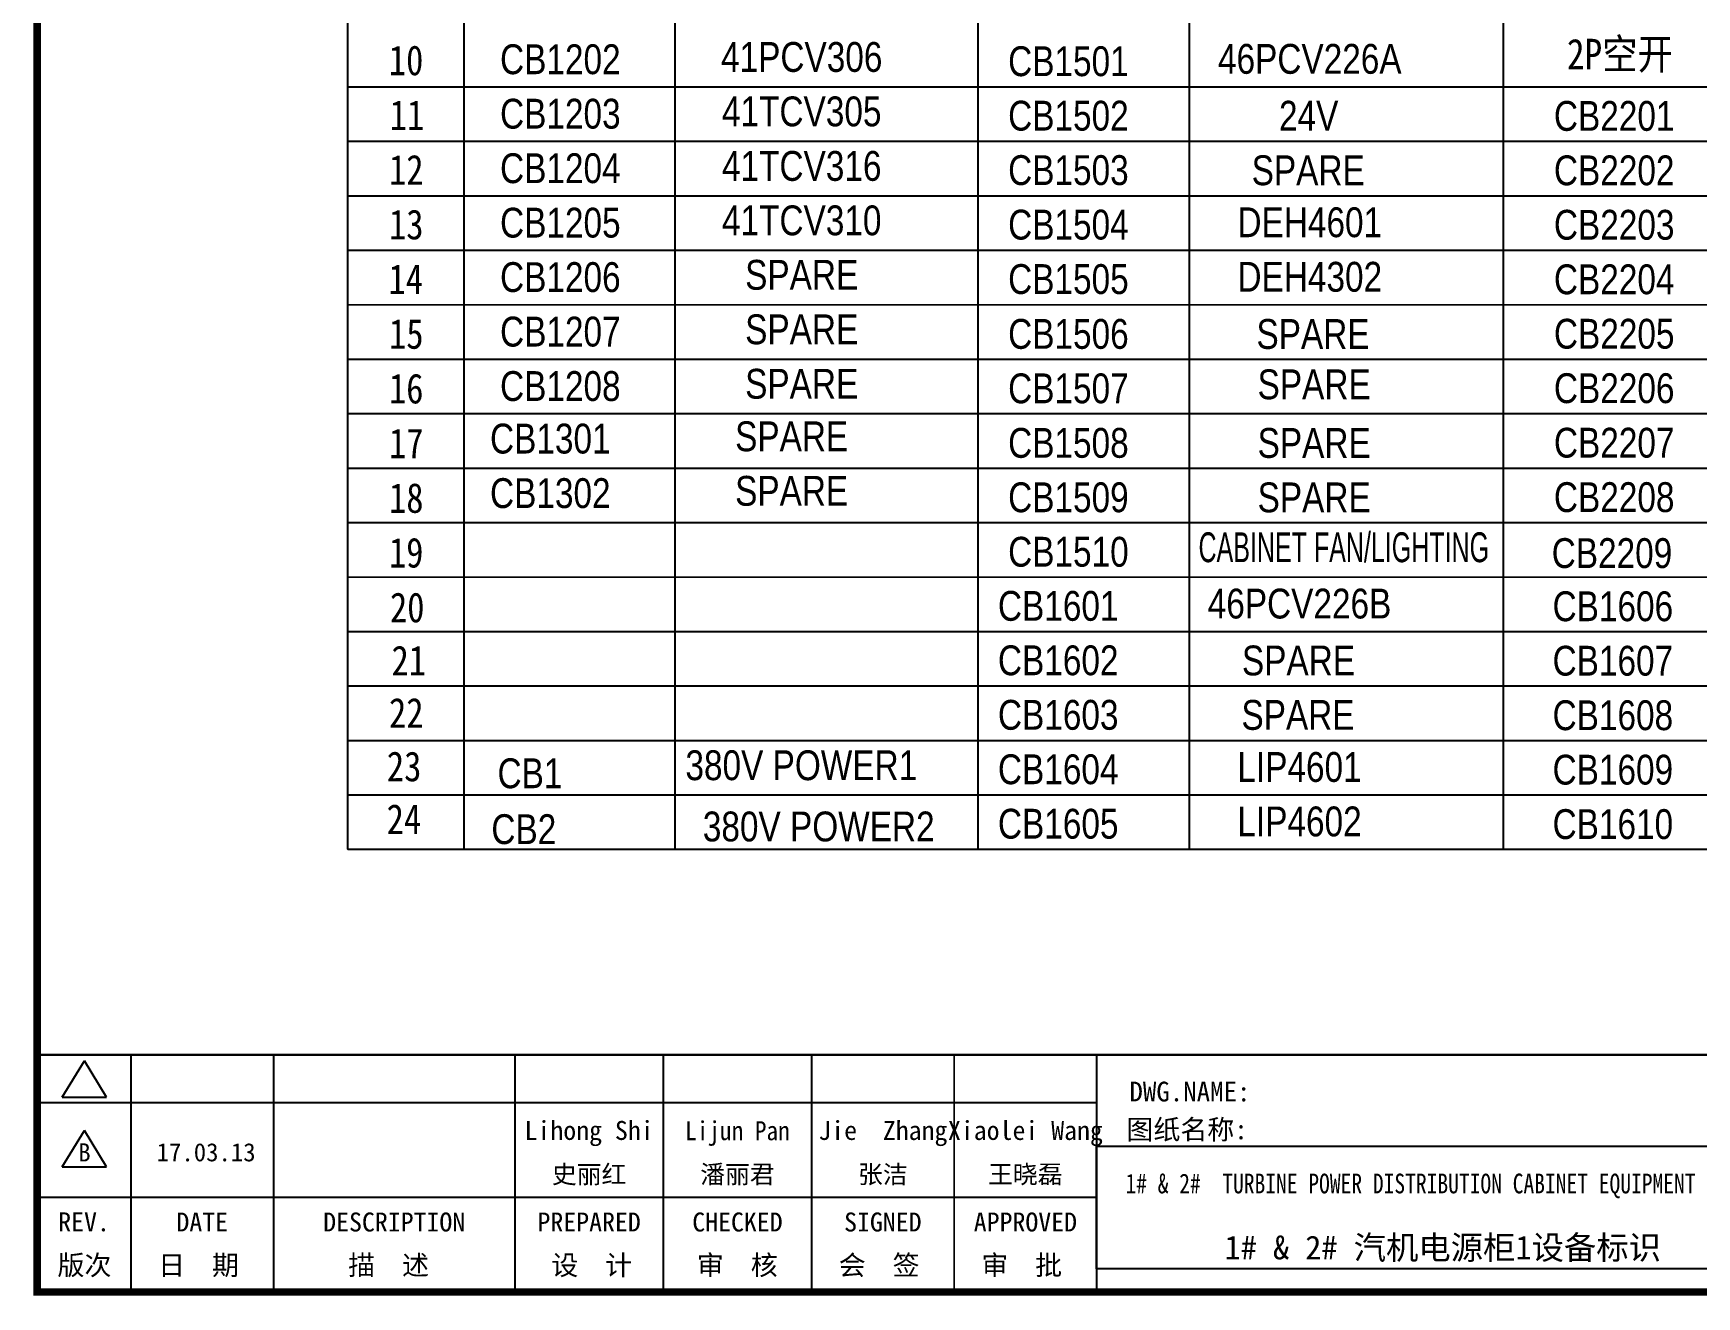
# Model space of a CAD drawing. Extents: x 81444 to 119867, y -54816 to -29062.
# Drawn here: x 115661 to 117765, y -41300 to -39701 of the extents above; entities that cross this region are included whole.
import ezdxf
from ezdxf.enums import TextEntityAlignment as Align

# ---------------------------------------------------------------- set-up
doc = ezdxf.new("R2010")
doc.units = 0
doc.header["$LTSCALE"] = 100
doc.header["$MEASUREMENT"] = 0
for name, color, linetype in [('t', 1, 'Continuous'), ('YLT_GridLine', 7, 'Continuous'), ('YLT_GridText', 7, 'Continuous')]:
    doc.layers.add(name, color=color, linetype=linetype)
doc.layers.add('细实线', color=7, linetype='Continuous', lineweight=20)
doc.styles.add('HZ', font='arial.ttf', dxfattribs={"width": 0.7})
doc.styles.get("Standard").update_dxf_attribs({"font": ''})
doc.styles.add('YLT_Grid', font='', dxfattribs={"width": 0.85})
doc.styles.get('Standard').set_extended_font_data('SimSun')
doc.styles.get('YLT_Grid').set_extended_font_data('宋体')

# ---------------------------------------------------------------- blocks, each defined once
blk = doc.blocks.new('空开标识')
at = {"layer": 'YLT_GridText', "style": 'YLT_Grid', "width": 0.85}
blk.add_attdef('A路1', text='', height=28, dxfattribs=at).set_placement((38.7, 3.5), align=Align.CENTER)
blk = doc.blocks.new('空开12')
at = {"layer": 'YLT_GridText', "style": 'YLT_Grid', "width": 0.8}
blk.add_attdef('KA1', text='', height=28, dxfattribs=at).set_placement((31.4, 0.8), align=Align.CENTER)
blk = doc.blocks.new('图框')
at = {"color": 7}
for p, q in [((0, -2911.6), (1340.2, -2911.6)), ((0, -3031.6), (1340.2, -3031.6))]:
    blk.add_line(p, q, dxfattribs=at)
at = {"color": 7, "const_width": 3}
blk.add_lwpolyline([(4115.6, -2851.6), (0, -2851.6)], dxfattribs=at)
at = {"layer": 't', "color": 7}
for p, q in [((31.9, -2905), (59.9, -2859.1)), ((87.8, -2905), (59.9, -2859.1)), ((31.9, -2905), (87.8, -2905)), ((31.9, -2993), (59.9, -2947.1)), ((87.8, -2993), (59.9, -2947.1)), ((31.9, -2993), (87.8, -2993))]:
    blk.add_line(p, q, dxfattribs=at)
at = {"layer": 't', "color": 7, "const_width": 9.62}
blk.add_lwpolyline([(4115.6, -3151.6), (4115.6, 0), (0, 0), (0, -3151.6)], close=True, dxfattribs=at)
at = {"layer": 't', "color": 7, "const_width": 2.4}
for points in [[(118.8, -2852.8), (118.8, -3151.6)], [(299.1, -2852.8), (299.1, -3151.6)], [(604.4, -2852.8), (604.4, -3156.4)], [(792, -2852.8), (792, -3156.4)], [(979.6, -2852.8), (979.6, -3156.4)], [(1159.9, -2852.8), (1159.9, -3156.4)], [(1340.2, -2852.8), (1340.2, -3156.4)]]:
    blk.add_lwpolyline(points, dxfattribs=at)
at = {"color": 7, "flags": 8}
for tag, p, height in [('DWG.NAME:', (1381.6, -2910.4), 25), ('PROJECTNAME:', (3125.5, -2912.8), 24), ('PROJECTNAME：', (3339.1, -2913.1), 25), ('DWG.NO.:', (3128.2, -3030.4), 24), ('图纸编号', (3315.4, -3052.4), 24), ('FILENO.:', (3128.7, -3106.1), 24), ('文档号', (3317.7, -3124.1), 24)]:
    blk.add_attdef(tag, p, '', height=height, dxfattribs=at)
for tag, height, p in [('RENLIU', 24, (698.2, -2950.4)), ('SHUFENWANG', 24, (885.8, -2950.4)), ('FANGHOU', 24, (1069.7, -2950.4)), ('DANDANLI', 24, (1250, -2950.4)), ('A', 23, (59.9, -2974.9)), ('设计时间', 23, (213.9, -2974.9)), ('刘仁', 23, (698.2, -3002.2)), ('王姝芬', 23, (885.8, -3002.2)), ('侯方', 23, (1069.7, -3002.2)), ('李丹丹', 23, (1250, -3002.2)), ('#10STATIONONTROLCABINETCOVER', 30, (1777.9, -3017.2)), ('PAGEXOFX', 24, (3953.7, -3039.1)), ('DESCRIPTION', 24, (451.7, -3063)), ('CHECKED', 24, (885.8, -3063)), ('SIGNED', 24, (1069.7, -3063)), ('APPROVED', 24, (1250, -3063)), ('REV.', 24, (59.4, -3063)), ('DATE', 24, (208.9, -3063)), ('PREPARED', 24, (698.2, -3063)), ('图纸名称', 30, (1777.9, -3094.7)), ('第几页共几页', 24, (3953.7, -3114.1))]:
    blk.add_attdef(tag, text='', height=height, dxfattribs=at).set_placement(p, align=Align.MIDDLE)
for tag, p in [('图纸名称:', (1377.8, -2965.9)), ('项目名称：', (3121.6, -2984.3)), ('项目名称：', (3325, -2984.3))]:
    blk.add_attdef(tag, text='', height=25, dxfattribs=at).set_placement(p, align=Align.BOTTOM_LEFT)
at = {"color": 7, "width": 0.8, "flags": 8}
blk.add_attdef('HANGZHOUHOLLYSYSAUTOMATIONCO.,LTD.', text='', height=24, dxfattribs=at).set_placement((2770.1, -3045.7), align=Align.MIDDLE)
at = {"layer": 't', "color": 7}
for s, p in [('版次', (59.9, -3117.6)), ('日  期', (204.2, -3117.6)), ('描  述', (444.5, -3117.6)), ('设  计', (701.5, -3117.6)), ('审  核', (885.6, -3117.6)), ('会  签', (1065, -3117.6)), ('审  批', (1245.3, -3117.6))]:
    blk.add_text(s, height=25, dxfattribs=at).set_placement(p, align=Align.MIDDLE_CENTER)

msp = doc.modelspace()

# ---------------------------------------------------------------- linework, layer by layer
at = {"color": 1}
msp.add_lwpolyline([(117005.8, -41109.2), (117858.4, -41109.2), (117858.4, -41264.2), (117005.8, -41264.2)], close=True, dxfattribs=at)
at = {"layer": 'YLT_GridLine', "color": 7, "lineweight": 25}
for p, q in [((116205.4, -38941), (116205.4, -40733.3)), ((116472.5, -38941), (116472.5, -40733.3)), ((116855.6, -38941), (116855.6, -40733.3)), ((117122.7, -38941), (117122.8, -40733.4)), ((117519.8, -38941), (117519.8, -40457.7)), ((117519.8, -38941), (117519.8, -40733.4)), ((116058.9, -39768.2), (119156.5, -39768.4)), ((116058.9, -39837.2), (119156.5, -39837.3)), ((116058.9, -39906.1), (119156.5, -39906.2)), ((116058.9, -39975), (119156.5, -39975.2)), ((116058.9, -40044), (119156.5, -40044.1)), ((116058.9, -40112.9), (119156.5, -40113.1)), ((116058.9, -40181.8), (119156.5, -40182)), ((116058.9, -40250.8), (119156.5, -40250.9)), ((116058.9, -40319.7), (119156.5, -40319.9)), ((116058.9, -40388.6), (119156.5, -40388.8)), ((116058.9, -40457.6), (119156.5, -40457.7)), ((116058.9, -40457.6), (119156.5, -40457.7)), ((116058.8, -40526.5), (119156.4, -40526.7)), ((116058.9, -40526.5), (119156.5, -40526.7)), ((116058.8, -40595.4), (119156.4, -40595.6)), ((116058.8, -40595.4), (119156.4, -40595.6)), ((116058.8, -40664.4), (119156.4, -40664.5)), ((116058.8, -40664.4), (119156.4, -40664.5)), ((116058.8, -40733.3), (119156.4, -40733.5))]:
    msp.add_line(p, q, dxfattribs=at)
msp.add_lwpolyline([(116058.9, -38941), (119156.5, -38941.2), (119156.5, -40733.5), (116058.9, -40733.3)], close=True, dxfattribs=at)

# ---------------------------------------------------------------- block references
at = {"color": 1}
ref = msp.add_blockref('图框', (115665.7, -38142), dxfattribs=at)
ref.add_attrib('图纸名称', '1# & 2# 汽机电源柜1设备标识', dxfattribs={"color": 7, "height": 30, "flags": 8}).set_placement((117443.6, -41236.7), align=Align.MIDDLE)
ref.add_attrib('刘仁', '史丽红', dxfattribs={"color": 7, "height": 23, "flags": 8}).set_placement((116363.9, -41144.2), align=Align.MIDDLE)
ref.add_attrib('王姝芬', '潘丽君', dxfattribs={"color": 7, "height": 23, "flags": 8}).set_placement((116551.5, -41144.2), align=Align.MIDDLE)
ref.add_attrib('侯方', '张洁', dxfattribs={"color": 7, "height": 23, "flags": 8}).set_placement((116735.4, -41144.2), align=Align.MIDDLE)
ref.add_attrib('李丹丹', '王晓磊', dxfattribs={"color": 7, "height": 23, "flags": 8}).set_placement((116915.7, -41144.2), align=Align.MIDDLE)
ref.add_attrib('设计时间', '17.03.13', dxfattribs={"color": 7, "height": 23, "flags": 8}).set_placement((115879.5, -41116.9), align=Align.MIDDLE)
ref.add_attrib('A', 'B', dxfattribs={"color": 7, "height": 23, "flags": 8}).set_placement((115725.6, -41116.9), align=Align.MIDDLE)
ref.add_attrib('REV.', 'REV.', dxfattribs={"color": 7, "height": 24, "flags": 8}).set_placement((115725.1, -41205), align=Align.MIDDLE)
ref.add_attrib('DATE', 'DATE', dxfattribs={"color": 7, "height": 24, "flags": 8}).set_placement((115874.6, -41205), align=Align.MIDDLE)
ref.add_attrib('DESCRIBE', 'DESCRIPTION', dxfattribs={"color": 7, "height": 24, "flags": 8}).set_placement((116117.4, -41205), align=Align.MIDDLE)
ref.add_attrib('PREPARE', 'PREPARED', dxfattribs={"color": 7, "height": 24, "flags": 8}).set_placement((116363.9, -41205), align=Align.MIDDLE)
ref.add_attrib('VERIFY', 'CHECKED', dxfattribs={"color": 7, "height": 24, "flags": 8}).set_placement((116551.5, -41205), align=Align.MIDDLE)
ref.add_attrib('SIGN', 'SIGNED', dxfattribs={"color": 7, "height": 24, "flags": 8}).set_placement((116735.4, -41205), align=Align.MIDDLE)
ref.add_attrib('APPROVER', 'APPROVED', dxfattribs={"color": 7, "height": 24, "flags": 8}).set_placement((116915.7, -41205), align=Align.MIDDLE)
ref.add_attrib('RENLIU', 'Lihong Shi', dxfattribs={"color": 7, "height": 24, "flags": 8}).set_placement((116363.9, -41092.4), align=Align.MIDDLE)
ref.add_attrib('SHUFENWANG', 'Lijun Pan', dxfattribs={"color": 7, "height": 24, "width": 0.9, "flags": 8}).set_placement((116551.5, -41092.4), align=Align.MIDDLE)
ref.add_attrib('FANGHOU', 'Jie  Zhang', dxfattribs={"color": 7, "height": 24, "flags": 8}).set_placement((116735.4, -41092.4), align=Align.MIDDLE)
ref.add_attrib('DANDANLI', 'Xiaolei Wang', dxfattribs={"color": 7, "height": 24, "flags": 8}).set_placement((116915.7, -41092.4), align=Align.MIDDLE)
ref.add_attrib('DWG.NAME:', 'DWG.NAME:', (117047.3, -41052.4), dxfattribs={"color": 7, "height": 25, "flags": 8})
ref.add_attrib('#10STATIONONTROLCABINETCOVER', '1# & 2#  TURBINE POWER DISTRIBUTION CABINET EQUIPMENT LABEL', dxfattribs={"color": 7, "height": 25, "width": 0.8, "flags": 8}).set_placement((117443.6, -41159.2), align=Align.MIDDLE)
ref.add_attrib('图纸名称:', '图纸名称:', dxfattribs={"color": 7, "height": 25, "flags": 8}).set_placement((117043.5, -41107.9), align=Align.BOTTOM_LEFT)
at = {"layer": '细实线'}
ref = msp.add_blockref('空开12', (116285.2, -39753.4), dxfattribs=dict(at, xscale=1.348704000001308, yscale=1.348703999999834, zscale=1.348704))
ref.add_attrib('KA1', 'CB1202', dxfattribs={"layer": 'YLT_GridText', "height": 37.76, "style": 'HZ', "width": 0.8}).set_placement((116327.5, -39752.3), align=Align.CENTER)
ref = msp.add_blockref('空开标识', (116580.6, -39754.1), dxfattribs=dict(at, xscale=1.348704000001308, yscale=1.348703999999834, zscale=1.348704))
ref.add_attrib('A路1', '41PCV306', dxfattribs={"layer": 'YLT_GridText', "height": 37.76, "style": 'HZ', "width": 0.8}).set_placement((116632.8, -39749.4), align=Align.CENTER)
ref = msp.add_blockref('空开12', (116927.7, -39755.9), dxfattribs=dict(at, xscale=1.348704000001308, yscale=1.348703999999834, zscale=1.348704))
ref.add_attrib('KA1', 'CB1501', dxfattribs={"layer": 'YLT_GridText', "height": 37.76, "style": 'HZ', "width": 0.8}).set_placement((116970.1, -39754.8), align=Align.CENTER)
ref = msp.add_blockref('空开标识', (117223.1, -39756.5), dxfattribs=dict(at, xscale=1.348704000001308, yscale=1.348703999999834, zscale=1.348704))
ref.add_attrib('A路1', '46PCV226A', dxfattribs={"layer": 'YLT_GridText', "height": 37.76, "style": 'HZ', "width": 0.8}).set_placement((117275.4, -39751.8), align=Align.CENTER)
ref = msp.add_blockref('空开12', (116285.2, -39822.4), dxfattribs=dict(at, xscale=1.348704000001308, yscale=1.348703999999834, zscale=1.348704))
ref.add_attrib('KA1', 'CB1203', dxfattribs={"layer": 'YLT_GridText', "height": 37.76, "style": 'HZ', "width": 0.8}).set_placement((116327.5, -39821.2), align=Align.CENTER)
ref = msp.add_blockref('空开标识', (116580.6, -39823), dxfattribs=dict(at, xscale=1.348704000001308, yscale=1.348703999999834, zscale=1.348704))
ref.add_attrib('A路1', '41TCV305', dxfattribs={"layer": 'YLT_GridText', "height": 37.76, "style": 'HZ', "width": 0.8}).set_placement((116632.8, -39818.3), align=Align.CENTER)
ref = msp.add_blockref('空开12', (116927.7, -39824.8), dxfattribs=dict(at, xscale=1.348704000001308, yscale=1.348703999999834, zscale=1.348704))
ref.add_attrib('KA1', 'CB1502', dxfattribs={"layer": 'YLT_GridText', "height": 37.76, "style": 'HZ', "width": 0.8}).set_placement((116970.1, -39823.7), align=Align.CENTER)
ref = msp.add_blockref('空开标识', (117221.8, -39828.5), dxfattribs=dict(at, xscale=1.348704000001308, yscale=1.348703999999834, zscale=1.348704))
ref.add_attrib('A路1', '24V', dxfattribs={"layer": 'YLT_GridText', "height": 37.76, "style": 'HZ', "width": 0.8}).set_placement((117274, -39823.8), align=Align.CENTER)
ref = msp.add_blockref('空开12', (117618, -39825.1), dxfattribs=dict(at, xscale=1.348704000001308, yscale=1.348703999999834, zscale=1.348704))
ref.add_attrib('KA1', 'CB2201', dxfattribs={"layer": 'YLT_GridText', "height": 37.76, "style": 'HZ', "width": 0.8}).set_placement((117660.4, -39824), align=Align.CENTER)
ref = msp.add_blockref('空开12', (116285.2, -39891.3), dxfattribs=dict(at, xscale=1.348704000001308, yscale=1.348703999999834, zscale=1.348704))
ref.add_attrib('KA1', 'CB1204', dxfattribs={"layer": 'YLT_GridText', "height": 37.76, "style": 'HZ', "width": 0.8}).set_placement((116327.5, -39890.2), align=Align.CENTER)
ref = msp.add_blockref('空开标识', (116580.6, -39891.9), dxfattribs=dict(at, xscale=1.348704000001308, yscale=1.348703999999834, zscale=1.348704))
ref.add_attrib('A路1', '41TCV316', dxfattribs={"layer": 'YLT_GridText', "height": 37.76, "style": 'HZ', "width": 0.8}).set_placement((116632.8, -39887.3), align=Align.CENTER)
ref = msp.add_blockref('空开12', (116927.7, -39893.8), dxfattribs=dict(at, xscale=1.348704000001308, yscale=1.348703999999834, zscale=1.348704))
ref.add_attrib('KA1', 'CB1503', dxfattribs={"layer": 'YLT_GridText', "height": 37.76, "style": 'HZ', "width": 0.8}).set_placement((116970.1, -39892.6), align=Align.CENTER)
ref = msp.add_blockref('空开标识', (117221.2, -39897.5), dxfattribs=dict(at, xscale=1.348704000001308, yscale=1.348703999999834, zscale=1.348704))
ref.add_attrib('A路1', 'SPARE', dxfattribs={"layer": 'YLT_GridText', "height": 37.76, "style": 'HZ', "width": 0.8}).set_placement((117273.4, -39892.8), align=Align.CENTER)
ref = msp.add_blockref('空开12', (117618, -39894), dxfattribs=dict(at, xscale=1.348704000001308, yscale=1.348703999999834, zscale=1.348704))
ref.add_attrib('KA1', 'CB2202', dxfattribs={"layer": 'YLT_GridText', "height": 37.76, "style": 'HZ', "width": 0.8}).set_placement((117660.4, -39892.9), align=Align.CENTER)
ref = msp.add_blockref('空开12', (116285.2, -39960.2), dxfattribs=dict(at, xscale=1.348704000001308, yscale=1.348703999999834, zscale=1.348704))
ref.add_attrib('KA1', 'CB1205', dxfattribs={"layer": 'YLT_GridText', "height": 37.76, "style": 'HZ', "width": 0.8}).set_placement((116327.5, -39959.1), align=Align.CENTER)
ref = msp.add_blockref('空开标识', (116580.6, -39960.9), dxfattribs=dict(at, xscale=1.348704000001308, yscale=1.348703999999834, zscale=1.348704))
ref.add_attrib('A路1', '41TCV310', dxfattribs={"layer": 'YLT_GridText', "height": 37.76, "style": 'HZ', "width": 0.8}).set_placement((116632.8, -39956.2), align=Align.CENTER)
ref = msp.add_blockref('空开12', (116927.7, -39962.7), dxfattribs=dict(at, xscale=1.348704000001308, yscale=1.348703999999834, zscale=1.348704))
ref.add_attrib('KA1', 'CB1504', dxfattribs={"layer": 'YLT_GridText', "height": 37.76, "style": 'HZ', "width": 0.8}).set_placement((116970.1, -39961.6), align=Align.CENTER)
ref = msp.add_blockref('空开标识', (117223.1, -39963.3), dxfattribs=dict(at, xscale=1.348704000001308, yscale=1.348703999999834, zscale=1.348704))
ref.add_attrib('A路1', 'DEH4601', dxfattribs={"layer": 'YLT_GridText', "height": 37.76, "style": 'HZ', "width": 0.8}).set_placement((117275.4, -39958.6), align=Align.CENTER)
ref = msp.add_blockref('空开12', (117618, -39963), dxfattribs=dict(at, xscale=1.348704000001308, yscale=1.348703999999834, zscale=1.348704))
ref.add_attrib('KA1', 'CB2203', dxfattribs={"layer": 'YLT_GridText', "height": 37.76, "style": 'HZ', "width": 0.8}).set_placement((117660.4, -39961.8), align=Align.CENTER)
ref = msp.add_blockref('空开12', (116285.2, -40029.2), dxfattribs=dict(at, xscale=1.348704000001308, yscale=1.348703999999834, zscale=1.348704))
ref.add_attrib('KA1', 'CB1206', dxfattribs={"layer": 'YLT_GridText', "height": 37.76, "style": 'HZ', "width": 0.8}).set_placement((116327.5, -40028), align=Align.CENTER)
ref = msp.add_blockref('空开标识', (116580.6, -40029.8), dxfattribs=dict(at, xscale=1.348704000001308, yscale=1.348703999999834, zscale=1.348704))
ref.add_attrib('A路1', 'SPARE', dxfattribs={"layer": 'YLT_GridText', "height": 37.76, "style": 'HZ', "width": 0.8}).set_placement((116632.8, -40025.1), align=Align.CENTER)
ref = msp.add_blockref('空开12', (116927.7, -40031.6), dxfattribs=dict(at, xscale=1.348704000001308, yscale=1.348703999999834, zscale=1.348704))
ref.add_attrib('KA1', 'CB1505', dxfattribs={"layer": 'YLT_GridText', "height": 37.76, "style": 'HZ', "width": 0.8}).set_placement((116970.1, -40030.5), align=Align.CENTER)
ref = msp.add_blockref('空开标识', (117223.1, -40032.3), dxfattribs=dict(at, xscale=1.348704000001308, yscale=1.348703999999834, zscale=1.348704))
ref.add_attrib('A路1', 'DEH4302', dxfattribs={"layer": 'YLT_GridText', "height": 37.76, "style": 'HZ', "width": 0.8}).set_placement((117275.4, -40027.6), align=Align.CENTER)
ref = msp.add_blockref('空开12', (117618, -40031.9), dxfattribs=dict(at, xscale=1.348704000001308, yscale=1.348703999999834, zscale=1.348704))
ref.add_attrib('KA1', 'CB2204', dxfattribs={"layer": 'YLT_GridText', "height": 37.76, "style": 'HZ', "width": 0.8}).set_placement((117660.4, -40030.8), align=Align.CENTER)
ref = msp.add_blockref('空开12', (116285.2, -40098.1), dxfattribs=dict(at, xscale=1.348704000001308, yscale=1.348703999999834, zscale=1.348704))
ref.add_attrib('KA1', 'CB1207', dxfattribs={"layer": 'YLT_GridText', "height": 37.76, "style": 'HZ', "width": 0.8}).set_placement((116327.5, -40097), align=Align.CENTER)
ref = msp.add_blockref('空开标识', (116580.6, -40098.7), dxfattribs=dict(at, xscale=1.348704000001308, yscale=1.348703999999834, zscale=1.348704))
ref.add_attrib('A路1', 'SPARE', dxfattribs={"layer": 'YLT_GridText', "height": 37.76, "style": 'HZ', "width": 0.8}).set_placement((116632.8, -40094.1), align=Align.CENTER)
ref = msp.add_blockref('空开12', (116927.7, -40101), dxfattribs=dict(at, xscale=1.348704000001308, yscale=1.348703999999834, zscale=1.348704))
ref.add_attrib('KA1', 'CB1506', dxfattribs={"layer": 'YLT_GridText', "height": 37.76, "style": 'HZ', "width": 0.8}).set_placement((116970.1, -40099.9), align=Align.CENTER)
ref = msp.add_blockref('空开标识', (117227.3, -40104.7), dxfattribs=dict(at, xscale=1.348704000001308, yscale=1.348703999999834, zscale=1.348704))
ref.add_attrib('A路1', 'SPARE', dxfattribs={"layer": 'YLT_GridText', "height": 37.76, "style": 'HZ', "width": 0.8}).set_placement((117279.5, -40100), align=Align.CENTER)
ref = msp.add_blockref('空开12', (117618, -40100.8), dxfattribs=dict(at, xscale=1.348704000001308, yscale=1.348703999999834, zscale=1.348704))
ref.add_attrib('KA1', 'CB2205', dxfattribs={"layer": 'YLT_GridText', "height": 37.76, "style": 'HZ', "width": 0.8}).set_placement((117660.4, -40099.7), align=Align.CENTER)
ref = msp.add_blockref('空开12', (116285.2, -40167), dxfattribs=dict(at, xscale=1.348704000001308, yscale=1.348703999999834, zscale=1.348704))
ref.add_attrib('KA1', 'CB1208', dxfattribs={"layer": 'YLT_GridText', "height": 37.76, "style": 'HZ', "width": 0.8}).set_placement((116327.5, -40165.9), align=Align.CENTER)
ref = msp.add_blockref('空开标识', (116580.6, -40167.7), dxfattribs=dict(at, xscale=1.348704000001308, yscale=1.348703999999834, zscale=1.348704))
ref.add_attrib('A路1', 'SPARE', dxfattribs={"layer": 'YLT_GridText', "height": 37.76, "style": 'HZ', "width": 0.8}).set_placement((116632.8, -40163), align=Align.CENTER)
ref = msp.add_blockref('空开12', (116927.7, -40170), dxfattribs=dict(at, xscale=1.348704000001308, yscale=1.348703999999834, zscale=1.348704))
ref.add_attrib('KA1', 'CB1507', dxfattribs={"layer": 'YLT_GridText', "height": 37.76, "style": 'HZ', "width": 0.8}).set_placement((116970.1, -40168.8), align=Align.CENTER)
ref = msp.add_blockref('空开标识', (117228.7, -40168.4), dxfattribs=dict(at, xscale=1.348704000001308, yscale=1.348703999999834, zscale=1.348704))
ref.add_attrib('A路1', 'SPARE', dxfattribs={"layer": 'YLT_GridText', "height": 37.76, "style": 'HZ', "width": 0.8}).set_placement((117280.9, -40163.7), align=Align.CENTER)
ref = msp.add_blockref('空开12', (117618, -40169.8), dxfattribs=dict(at, xscale=1.348704000001308, yscale=1.348703999999834, zscale=1.348704))
ref.add_attrib('KA1', 'CB2206', dxfattribs={"layer": 'YLT_GridText', "height": 37.76, "style": 'HZ', "width": 0.8}).set_placement((117660.4, -40168.6), align=Align.CENTER)
ref = msp.add_blockref('空开12', (116272.5, -40233.6), dxfattribs=dict(at, xscale=1.348704000001308, yscale=1.348703999999834, zscale=1.348704))
ref.add_attrib('KA1', 'CB1301', dxfattribs={"layer": 'YLT_GridText', "height": 37.76, "style": 'HZ', "width": 0.8}).set_placement((116314.8, -40232.4), align=Align.CENTER)
ref = msp.add_blockref('空开标识', (116567.9, -40234.2), dxfattribs=dict(at, xscale=1.348704000001308, yscale=1.348703999999834, zscale=1.348704))
ref.add_attrib('A路1', 'SPARE', dxfattribs={"layer": 'YLT_GridText', "height": 37.76, "style": 'HZ', "width": 0.8}).set_placement((116620.1, -40229.5), align=Align.CENTER)
ref = msp.add_blockref('空开12', (116927.7, -40238.9), dxfattribs=dict(at, xscale=1.348704000001308, yscale=1.348703999999834, zscale=1.348704))
ref.add_attrib('KA1', 'CB1508', dxfattribs={"layer": 'YLT_GridText', "height": 37.76, "style": 'HZ', "width": 0.8}).set_placement((116970.1, -40237.8), align=Align.CENTER)
ref = msp.add_blockref('空开标识', (117228.7, -40242.6), dxfattribs=dict(at, xscale=1.348704000001308, yscale=1.348703999999834, zscale=1.348704))
ref.add_attrib('A路1', 'SPARE', dxfattribs={"layer": 'YLT_GridText', "height": 37.76, "style": 'HZ', "width": 0.8}).set_placement((117280.9, -40237.9), align=Align.CENTER)
ref = msp.add_blockref('空开12', (117618, -40238.7), dxfattribs=dict(at, xscale=1.348704000001308, yscale=1.348703999999834, zscale=1.348704))
ref.add_attrib('KA1', 'CB2207', dxfattribs={"layer": 'YLT_GridText', "height": 37.76, "style": 'HZ', "width": 0.8}).set_placement((117660.4, -40237.6), align=Align.CENTER)
ref = msp.add_blockref('空开12', (116272.5, -40302.5), dxfattribs=dict(at, xscale=1.348704000001308, yscale=1.348703999999834, zscale=1.348704))
ref.add_attrib('KA1', 'CB1302', dxfattribs={"layer": 'YLT_GridText', "height": 37.76, "style": 'HZ', "width": 0.8}).set_placement((116314.8, -40301.4), align=Align.CENTER)
ref = msp.add_blockref('空开标识', (116567.9, -40303.2), dxfattribs=dict(at, xscale=1.348704000001308, yscale=1.348703999999834, zscale=1.348704))
ref.add_attrib('A路1', 'SPARE', dxfattribs={"layer": 'YLT_GridText', "height": 37.76, "style": 'HZ', "width": 0.8}).set_placement((116620.1, -40298.5), align=Align.CENTER)
ref = msp.add_blockref('空开12', (116927.7, -40307.8), dxfattribs=dict(at, xscale=1.348704000001308, yscale=1.348703999999834, zscale=1.348704))
ref.add_attrib('KA1', 'CB1509', dxfattribs={"layer": 'YLT_GridText', "height": 37.76, "style": 'HZ', "width": 0.8}).set_placement((116970.1, -40306.7), align=Align.CENTER)
ref = msp.add_blockref('空开标识', (117228.7, -40311.5), dxfattribs=dict(at, xscale=1.348704000001308, yscale=1.348703999999834, zscale=1.348704))
ref.add_attrib('A路1', 'SPARE', dxfattribs={"layer": 'YLT_GridText', "height": 37.76, "style": 'HZ', "width": 0.8}).set_placement((117280.9, -40306.8), align=Align.CENTER)
ref = msp.add_blockref('空开12', (117618, -40307.6), dxfattribs=dict(at, xscale=1.348704000001308, yscale=1.348703999999834, zscale=1.348704))
ref.add_attrib('KA1', 'CB2208', dxfattribs={"layer": 'YLT_GridText', "height": 37.76, "style": 'HZ', "width": 0.8}).set_placement((117660.4, -40306.5), align=Align.CENTER)
ref = msp.add_blockref('空开标识', (117266.2, -40374.5), dxfattribs=dict(at, xscale=1.348704000001308, yscale=1.348703999999834, zscale=1.348704))
ref.add_attrib('A路1', 'CABINET FAN/LIGHTING', dxfattribs={"layer": 'YLT_GridText', "height": 37.764, "style": 'HZ', "width": 0.6}).set_placement((117318.4, -40369.9), align=Align.CENTER)
ref = msp.add_blockref('空开12', (116927.7, -40376.8), dxfattribs=dict(at, xscale=1.348704000001308, yscale=1.348703999999834, zscale=1.348704))
ref.add_attrib('KA1', 'CB1510', dxfattribs={"layer": 'YLT_GridText', "height": 37.76, "style": 'HZ', "width": 0.8}).set_placement((116970.1, -40375.6), align=Align.CENTER)
ref = msp.add_blockref('空开12', (117615.3, -40378.4), dxfattribs=dict(at, xscale=1.348704000001308, yscale=1.348703999999834, zscale=1.348704))
ref.add_attrib('KA1', 'CB2209', dxfattribs={"layer": 'YLT_GridText', "height": 37.76, "style": 'HZ', "width": 0.8}).set_placement((117657.6, -40377.3), align=Align.CENTER)
ref = msp.add_blockref('空开12', (116914.8, -40445.2), dxfattribs=dict(at, xscale=1.348704000001308, yscale=1.348703999999834, zscale=1.348704))
ref.add_attrib('KA1', 'CB1601', dxfattribs={"layer": 'YLT_GridText', "height": 37.76, "style": 'HZ', "width": 0.8}).set_placement((116957.2, -40444.1), align=Align.CENTER)
ref = msp.add_blockref('空开标识', (117210.2, -40445.9), dxfattribs=dict(at, xscale=1.348704000001308, yscale=1.348703999999834, zscale=1.348704))
ref.add_attrib('A路1', '46PCV226B', dxfattribs={"layer": 'YLT_GridText', "height": 37.76, "style": 'HZ', "width": 0.8}).set_placement((117262.4, -40441.2), align=Align.CENTER)
ref = msp.add_blockref('空开12', (117616.4, -40445.7), dxfattribs=dict(at, xscale=1.348704000001308, yscale=1.348703999999834, zscale=1.348704))
ref.add_attrib('KA1', 'CB1606', dxfattribs={"layer": 'YLT_GridText', "height": 37.76, "style": 'HZ', "width": 0.8}).set_placement((117658.7, -40444.6), align=Align.CENTER)
ref = msp.add_blockref('空开12', (116914.8, -40514.2), dxfattribs=dict(at, xscale=1.348704000001308, yscale=1.348703999999834, zscale=1.348704))
ref.add_attrib('KA1', 'CB1602', dxfattribs={"layer": 'YLT_GridText', "height": 37.76, "style": 'HZ', "width": 0.8}).set_placement((116957.2, -40513), align=Align.CENTER)
ref = msp.add_blockref('空开标识', (117208.9, -40517.9), dxfattribs=dict(at, xscale=1.348704000001308, yscale=1.348703999999834, zscale=1.348704))
ref.add_attrib('A路1', 'SPARE', dxfattribs={"layer": 'YLT_GridText', "height": 37.76, "style": 'HZ', "width": 0.8}).set_placement((117261.1, -40513.2), align=Align.CENTER)
ref = msp.add_blockref('空开12', (117616.4, -40514.7), dxfattribs=dict(at, xscale=1.348704000001308, yscale=1.348703999999834, zscale=1.348704))
ref.add_attrib('KA1', 'CB1607', dxfattribs={"layer": 'YLT_GridText', "height": 37.76, "style": 'HZ', "width": 0.8}).set_placement((117658.7, -40513.5), align=Align.CENTER)
ref = msp.add_blockref('空开12', (116914.8, -40583.1), dxfattribs=dict(at, xscale=1.348704000001308, yscale=1.348703999999834, zscale=1.348704))
ref.add_attrib('KA1', 'CB1603', dxfattribs={"layer": 'YLT_GridText', "height": 37.76, "style": 'HZ', "width": 0.8}).set_placement((116957.2, -40582), align=Align.CENTER)
ref = msp.add_blockref('空开标识', (117208.3, -40586.8), dxfattribs=dict(at, xscale=1.348704000001308, yscale=1.348703999999834, zscale=1.348704))
ref.add_attrib('A路1', 'SPARE', dxfattribs={"layer": 'YLT_GridText', "height": 37.76, "style": 'HZ', "width": 0.8}).set_placement((117260.5, -40582.1), align=Align.CENTER)
ref = msp.add_blockref('空开12', (117616.4, -40583.6), dxfattribs=dict(at, xscale=1.348704000001308, yscale=1.348703999999834, zscale=1.348704))
ref.add_attrib('KA1', 'CB1608', dxfattribs={"layer": 'YLT_GridText', "height": 37.76, "style": 'HZ', "width": 0.8}).set_placement((117658.7, -40582.5), align=Align.CENTER)
ref = msp.add_blockref('空开12', (116246.7, -40657.2), dxfattribs=dict(at, xscale=1.348704000001308, yscale=1.348703999999834, zscale=1.348704))
ref.add_attrib('KA1', 'CB1', dxfattribs={"layer": 'YLT_GridText', "height": 37.76, "style": 'HZ', "width": 0.8}).set_placement((116289.1, -40656), align=Align.CENTER)
ref = msp.add_blockref('空开标识', (116580.1, -40650.5), dxfattribs=dict(at, xscale=1.348704000001308, yscale=1.348703999999834, zscale=1.348704))
ref.add_attrib('A路1', '380V POWER1', dxfattribs={"layer": 'YLT_GridText', "height": 37.764, "style": 'HZ', "width": 0.8}).set_placement((116632.3, -40645.8), align=Align.CENTER)
ref = msp.add_blockref('空开12', (116914.8, -40652), dxfattribs=dict(at, xscale=1.348704000001308, yscale=1.348703999999834, zscale=1.348704))
ref.add_attrib('KA1', 'CB1604', dxfattribs={"layer": 'YLT_GridText', "height": 37.76, "style": 'HZ', "width": 0.8}).set_placement((116957.2, -40650.9), align=Align.CENTER)
ref = msp.add_blockref('空开标识', (117210.2, -40652.7), dxfattribs=dict(at, xscale=1.348704000001308, yscale=1.348703999999834, zscale=1.348704))
ref.add_attrib('A路1', 'LIP4601', dxfattribs={"layer": 'YLT_GridText', "height": 37.76, "style": 'HZ', "width": 0.8}).set_placement((117262.4, -40648), align=Align.CENTER)
ref = msp.add_blockref('空开12', (117616.4, -40652.5), dxfattribs=dict(at, xscale=1.348704000001308, yscale=1.348703999999834, zscale=1.348704))
ref.add_attrib('KA1', 'CB1609', dxfattribs={"layer": 'YLT_GridText', "height": 37.76, "style": 'HZ', "width": 0.8}).set_placement((117658.7, -40651.4), align=Align.CENTER)
ref = msp.add_blockref('空开12', (116238.9, -40727.9), dxfattribs=dict(at, xscale=1.348704000001308, yscale=1.348703999999834, zscale=1.348704))
ref.add_attrib('KA1', 'CB2', dxfattribs={"layer": 'YLT_GridText', "height": 37.76, "style": 'HZ', "width": 0.8}).set_placement((116281.3, -40726.7), align=Align.CENTER)
ref = msp.add_blockref('空开标识', (116602.1, -40728), dxfattribs=dict(at, xscale=1.348704000001308, yscale=1.348703999999834, zscale=1.348704))
ref.add_attrib('A路1', '380V POWER2', dxfattribs={"layer": 'YLT_GridText', "height": 37.764, "style": 'HZ', "width": 0.8}).set_placement((116654.3, -40723.3), align=Align.CENTER)
ref = msp.add_blockref('空开12', (116914.8, -40721), dxfattribs=dict(at, xscale=1.348704000001308, yscale=1.348703999999834, zscale=1.348704))
ref.add_attrib('KA1', 'CB1605', dxfattribs={"layer": 'YLT_GridText', "height": 37.76, "style": 'HZ', "width": 0.8}).set_placement((116957.2, -40719.8), align=Align.CENTER)
ref = msp.add_blockref('空开标识', (117210.2, -40721.6), dxfattribs=dict(at, xscale=1.348704000001308, yscale=1.348703999999834, zscale=1.348704))
ref.add_attrib('A路1', 'LIP4602', dxfattribs={"layer": 'YLT_GridText', "height": 37.76, "style": 'HZ', "width": 0.8}).set_placement((117262.4, -40716.9), align=Align.CENTER)
ref = msp.add_blockref('空开12', (117616.4, -40721.5), dxfattribs=dict(at, xscale=1.348704000001308, yscale=1.348703999999834, zscale=1.348704))
ref.add_attrib('KA1', 'CB1610', dxfattribs={"layer": 'YLT_GridText', "height": 37.76, "style": 'HZ', "width": 0.8}).set_placement((117658.7, -40720.3), align=Align.CENTER)

# ---------------------------------------------------------------- texts
at = {"layer": 'YLT_GridText', "style": 'YLT_Grid', "width": 0.85}
for s, p in [('10', (116110.6, -39753.6)), ('11', (116111.7, -39822.9)), ('12', (116110.8, -39892.1)), ('13', (116110.8, -39961.3)), ('14', (116110.2, -40030.6)), ('15', (116110.8, -40099.8)), ('16', (116110.7, -40169)), ('17', (116110.8, -40238.3)), ('18', (116110.8, -40307.5)), ('19', (116110.7, -40376.7)), ('20', (116112, -40446)), ('21', (116114, -40513.3)), ('22', (116110.8, -40579.5)), ('23', (116108.1, -40647.2)), ('24', (116107.8, -40714))]:
    msp.add_text(s, height=37.76, dxfattribs=at).set_placement(p)
at = {"layer": 'YLT_GridText', "insert": (117667.6, -39729), "char_height": 38.53, "width": 238.396, "attachment_point": 5, "style": 'YLT_Grid'}
msp.add_mtext('2P空开', dxfattribs=at)

doc.saveas('drawing.dxf')
